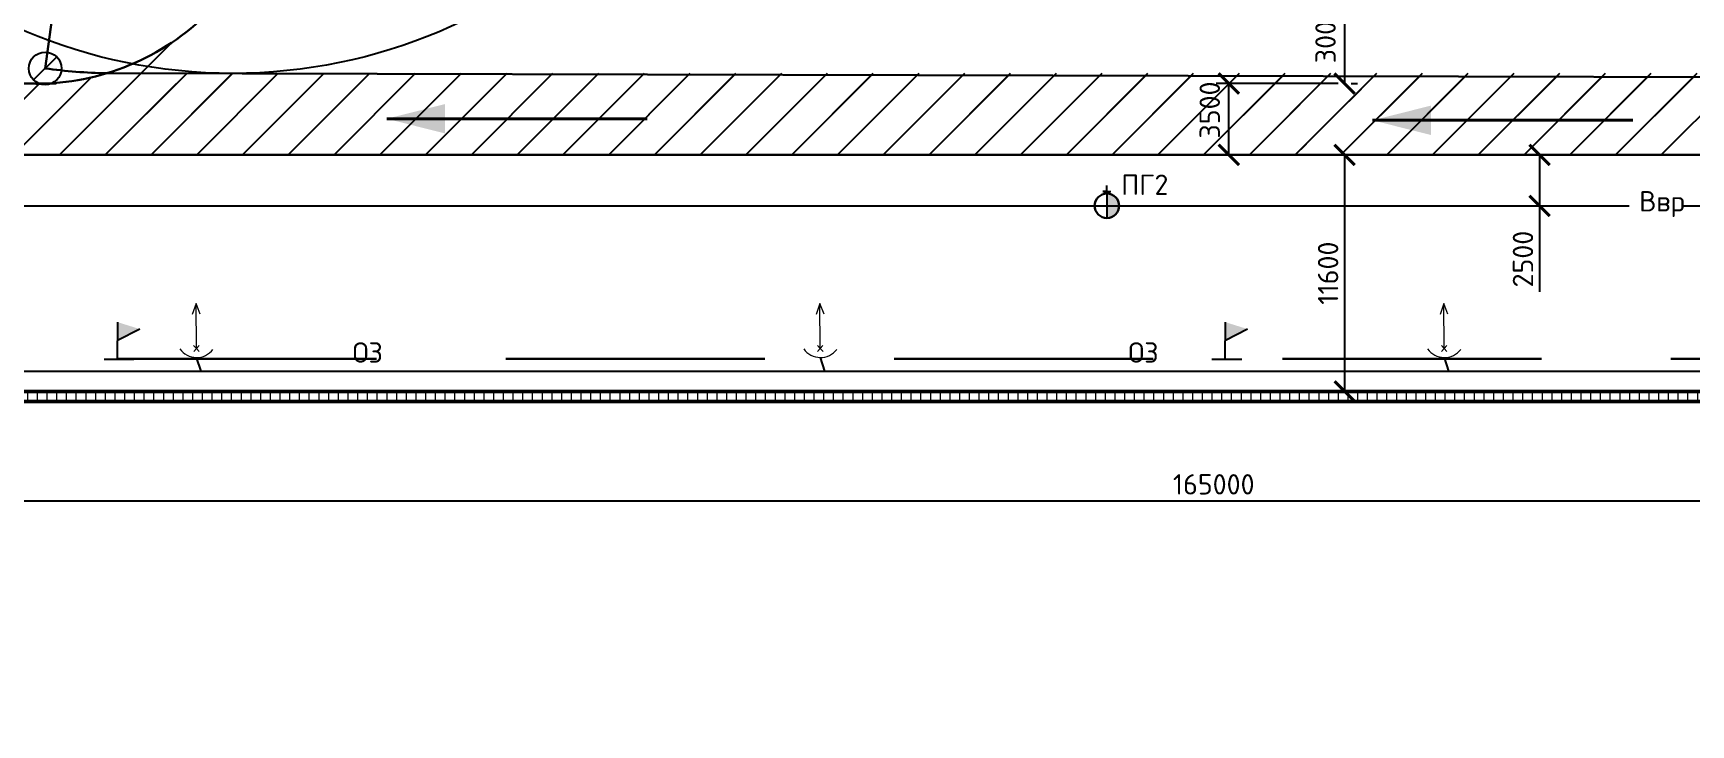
# Model space of a CAD drawing. Header units: millimetres. Extents: x -782 to 10910, y 3841 to 9763.
# Drawn here: x 1701 to 1863.6, y 7090.7 to 7158.5 of the extents above; entities that cross this region are included whole.
import ezdxf

# ---------------------------------------------------------------- set-up
doc = ezdxf.new("R2010")
doc.units = ezdxf.units.MM
doc.linetypes.add('штриховая2', pattern=[9.525, 6.35, -3.175])
for name, color, linetype, lineweight in [('!ОНенес!', 6, 'Continuous', 40), ('желтый', 2, 'Continuous', 30), ('красный', 1, 'Continuous', 30), ('Тонкая 0.3', 140, 'Continuous', 25)]:
    doc.layers.add(name, color=color, linetype=linetype, lineweight=lineweight)
doc.layers.add('1', color=7, linetype='Continuous')
doc.styles.add('2.5', font='isocpeur.ttf', dxfattribs={"height": 2})
doc.styles.add('Isocpeur', font='isocpeur.ttf')
doc.dimstyles.new('М500 стройгенп', dxfattribs={"dimtxt": 2, "dimasz": 2, "dimexe": 1.25, "dimexo": 0.625, "dimtad": 1, "dimlfac": 500, "dimtxsty": '2.5', "dimblk": 'ARCHTICK', "dimcen": 2.5, "dimadec": 0, "dimazin": 0, "dimtfac": 1, "dimtmove": 0, "dimatfit": 3, "dimfxl": 1, "dimarcsym": 0})
pattern_1 = [(45, (2298.1452, 2689.7768), (-2.245064, 2.245064), [])]

# ---------------------------------------------------------------- blocks, each defined once
blk = doc.blocks.new('_ArchTick')
at = {"color": 0, "linetype": 'ByBlock', "const_width": 0.15}
blk.add_lwpolyline([(-0.5, -0.5), (0.5, 0.5)], dxfattribs=at)
blk = doc.blocks.new('*D689')
at = {"color": 0, "lineweight": -2, "transparency": 16777216}
for p, q in [((1827.69, 7146.58), (1830.9, 7146.58)), ((1829.65, 7123.37), (1829.65, 7146.58)), ((1827.69, 7123.37), (1830.9, 7123.37))]:
    blk.add_line(p, q, dxfattribs=at)
at = {"layer": 'Defpoints', "color": 0, "lineweight": -3, "transparency": 16777216}
for p in [(1827.07, 7146.58), (1829.65, 7146.58), (1827.07, 7123.37)]:
    blk.add_point(p, dxfattribs=at)
at = {"color": 0, "lineweight": -2, "transparency": 16777216, "xscale": 2, "yscale": 2, "zscale": 2}
for p, rotation in [((1829.65, 7146.58), 90), ((1829.65, 7123.37), 270)]:
    blk.add_blockref('_ArchTick', p, dxfattribs=dict(at, rotation=rotation))
at = {"color": 0, "lineweight": 20, "transparency": 16777216, "insert": (1828.02, 7134.98), "char_height": 2, "attachment_point": 5, "rotation": 90, "style": '2.5'}
blk.add_mtext('11600', dxfattribs=at)
blk = doc.blocks.new('*D690')
at = {"color": 0, "lineweight": -2, "transparency": 16777216}
for p, q in [((1829.02, 7153.58), (1817.03, 7153.58)), ((1818.28, 7146.58), (1818.28, 7153.58)), ((1818.91, 7146.58), (1819.53, 7146.58))]:
    blk.add_line(p, q, dxfattribs=at)
at = {"layer": 'Defpoints', "color": 0, "lineweight": -3, "transparency": 16777216}
for p in [(1818.28, 7153.58), (1829.65, 7153.58), (1818.28, 7146.58)]:
    blk.add_point(p, dxfattribs=at)
at = {"color": 0, "lineweight": -2, "transparency": 16777216, "xscale": 2, "yscale": 2, "zscale": 2}
for p, rotation in [((1818.28, 7153.58), 90), ((1818.28, 7146.58), 270)]:
    blk.add_blockref('_ArchTick', p, dxfattribs=dict(at, rotation=rotation))
at = {"color": 0, "lineweight": 20, "transparency": 16777216, "insert": (1816.41, 7150.98), "char_height": 2, "attachment_point": 5, "rotation": 90, "style": '2.5'}
blk.add_mtext('3500', dxfattribs=at)
blk = doc.blocks.new('*D691')
at = {"color": 0, "lineweight": -2, "transparency": 16777216}
for p, q in [((1829.65, 7153.58), (1829.65, 7160.58)), ((1830.27, 7160.58), (1830.9, 7160.58)), ((1830.27, 7153.58), (1830.9, 7153.58))]:
    blk.add_line(p, q, dxfattribs=at)
at = {"layer": 'Defpoints', "color": 0, "lineweight": -3, "transparency": 16777216}
for p in [(1829.65, 7160.58), (1829.65, 7160.58), (1829.65, 7153.58)]:
    blk.add_point(p, dxfattribs=at)
at = {"color": 0, "lineweight": -2, "transparency": 16777216, "xscale": 2, "yscale": 2, "zscale": 2}
for p, rotation in [((1829.65, 7160.58), 90), ((1829.65, 7153.58), 270)]:
    blk.add_blockref('_ArchTick', p, dxfattribs=dict(at, rotation=rotation))
at = {"color": 0, "lineweight": 20, "transparency": 16777216, "insert": (1827.77, 7158.33), "char_height": 2, "attachment_point": 5, "rotation": 90, "style": '2.5'}
blk.add_mtext('3000', dxfattribs=at)
blk = doc.blocks.new('*D677')
at = {"color": 0, "lineweight": -2, "transparency": 16777216}
for p, q in [((1653.2, 7121.75), (1653.2, 7111.38)), ((1984.79, 7121.75), (1984.79, 7111.38)), ((1653.2, 7112.63), (1984.79, 7112.63))]:
    blk.add_line(p, q, dxfattribs=at)
at = {"layer": 'Defpoints', "color": 0, "lineweight": -3, "transparency": 16777216}
for p in [(1653.2, 7122.37), (1984.79, 7122.37), (1984.79, 7112.63)]:
    blk.add_point(p, dxfattribs=at)
at = {"color": 0, "lineweight": -2, "transparency": 16777216, "xscale": 2, "yscale": 2, "zscale": 2, "rotation": 180}
blk.add_blockref('_ArchTick', (1653.2, 7112.63), dxfattribs=at)
at = {"color": 0, "lineweight": -2, "transparency": 16777216, "xscale": 2, "yscale": 2, "zscale": 2}
blk.add_blockref('_ArchTick', (1984.79, 7112.63), dxfattribs=at)
at = {"color": 0, "lineweight": 20, "transparency": 16777216, "insert": (1816.8, 7114.26), "char_height": 2, "attachment_point": 5, "style": '2.5'}
blk.add_mtext('165000', dxfattribs=at)
blk = doc.blocks.new('*D727')
at = {"color": 0, "lineweight": -2, "transparency": 16777216}
for p, q in [((1848.77, 7146.58), (1848.77, 7141.58)), ((1849.39, 7146.58), (1850.02, 7146.58)), ((1848.77, 7141.58), (1848.77, 7133.13)), ((1849.39, 7141.58), (1850.02, 7141.58))]:
    blk.add_line(p, q, dxfattribs=at)
at = {"layer": 'Defpoints', "color": 0, "lineweight": -3, "transparency": 16777216}
for p in [(1848.76, 7146.58), (1848.77, 7146.58), (1848.76, 7141.58)]:
    blk.add_point(p, dxfattribs=at)
at = {"color": 0, "lineweight": -2, "transparency": 16777216, "xscale": 2, "yscale": 2, "zscale": 2}
for p, rotation in [((1848.77, 7146.58), 90), ((1848.77, 7141.58), 270)]:
    blk.add_blockref('_ArchTick', p, dxfattribs=dict(at, rotation=rotation))
at = {"color": 0, "lineweight": 25, "transparency": 16777216, "insert": (1847.14, 7136.36), "char_height": 2, "attachment_point": 5, "rotation": 90, "style": '2.5'}
blk.add_mtext('2500', dxfattribs=at)

msp = doc.modelspace()

# ---------------------------------------------------------------- hatches: boundary and pattern name
at = {"layer": '!ОНенес!', "lineweight": 40}
h = msp.add_hatch(color=7, dxfattribs=at)
h.paths.add_polyline_path([(1741.389691, 7148.687355), (1741.389691, 7150.127236), (1735.660219, 7150.127236)])
h.paths.add_polyline_path([(1741.389691, 7150.127236), (1741.389691, 7151.567117), (1735.660219, 7150.127236)])
h = msp.add_hatch(color=7, dxfattribs=at)
h.paths.add_polyline_path([(1838.10692, 7148.535528), (1838.10692, 7149.975409), (1832.377449, 7149.975409)])
h.paths.add_polyline_path([(1838.10692, 7149.975409), (1838.10692, 7151.41529), (1832.377449, 7149.975409)])
at = {"lineweight": 20}
h = msp.add_hatch(dxfattribs=at)
h.set_pattern_fill('ANSI31', color=256, scale=0.3, angle=45)
h.set_pattern_definition([(90, (-526.49585, 4063.574), (-0.9525, 2e-16), [])])
h.paths.add_polyline_path([(1984.791694, 7396.313074), (1983.791694, 7396.313074), (1653.199057, 7396.313074), (1654.199057, 7395.313074), (1983.791694, 7395.313074)])
h.paths.add_polyline_path([(1983.791694, 7123.37012), (1654.199057, 7123.37012), (1653.199057, 7122.37012), (1984.791694, 7122.37012)])
at = {"lineweight": 25}
h = msp.add_hatch(dxfattribs=at)
h.set_pattern_fill('ANSI31', color=256)
h.set_pattern_definition(pattern_1)
edge = h.paths.add_edge_path()
edge.add_arc((1680.035515, -202590.12318), 209743.70796, 89.99585776893, 90.00138075443)
edge.add_line((1674.980962, 7153.584719), (1674.023351, 7146.57996))
edge.add_arc((1684.654967, -4612.344538), 11758.929304, 89.9827313048, 90.051802913, ccw=False)
edge.add_line((1688.199057, 7146.584232), (1922.916814, 7146.584232))
edge.add_line((1922.916814, 7146.584232), (1922.916814, 7153.584232))
edge.add_line((1922.916814, 7153.584232), (1915.981292, 7153.584232))
edge.add_arc((1917.169619, 7177.554795), 24, 232.68186205, 267.16191735, ccw=False)
edge.add_line((1902.619855, 7158.468036), (1902.306404, 7156.169555))
edge.add_arc((1902.090208, 7154.584232), 1.599997, 0, 82.23429528, ccw=False)
edge.add_arc((1902.090208, 7154.584232), 1.599997, 196.57796664, 360, ccw=False)
edge.add_line((1900.556719, 7154.127721), (1708.212958, 7154.593583))
edge.add_arc((1701.228494, 7177.554795), 24, 273.8007549, 286.91899294, ccw=False)
edge.add_arc((1702.15572, 7155.063446), 1.599997, 250.21539618, 294.50607345, ccw=False)
edge.add_arc((1701.228494, 7177.554795), 24, 270, 270.92071473, ccw=False)
edge.add_line((1701.228494, 7153.554795), (1695.199057, 7153.584232))
h.paths.add_polyline_path([(1830.073851, 7147.681832), (1830.073851, 7154.281832), (1825.273851, 7154.281832), (1825.273851, 7147.681832)], flags=16)
h = msp.add_hatch(dxfattribs=at)
h.set_pattern_fill('ANSI31', color=256)
h.set_pattern_definition(pattern_1)
h.paths.add_polyline_path([(1922.916814, 7153.584232), (1915.981292, 7153.584232, -0.1515930964), (1902.619855, 7158.468036), (1902.306404, 7156.169555, -0.3750503394), (1903.690205, 7154.584232, -1), (1900.490211, 7154.584232), (1717.907903, 7154.584232, -1), (1714.707908, 7154.584232, -0.3749564439), (1716.091188, 7156.169484), (1715.777079, 7158.467137, -0.1642697528), (1701.228494, 7153.554795), (1695.199057, 7153.584232, -0.0729531305), (1688.306393, 7154.595296), (1689.401574, 7146.584232), (1922.916814, 7146.584232)])
h = msp.add_hatch(color=256, dxfattribs=at)
h.dxf.hatch_style = 1
h.paths.add_polyline_path([(1807.517413, 7141.584232, 0.4142135624), (1806.317415, 7142.78423), (1806.317415, 7140.384234, 0.4142135624)])
at = {"layer": 'Тонкая 0.3', "ltscale": 5}
for points in [[(1709.276907, 7130.166606), (1709.263179, 7128.375419), (1711.450328, 7129.488651)], [(1817.955475, 7130.166606), (1817.941747, 7128.375419), (1820.128897, 7129.488651)]]:
    msp.add_hatch(color=7, dxfattribs=at).paths.add_polyline_path(points)

# ---------------------------------------------------------------- linework, layer by layer
at = {"layer": '!ОНенес!', "color": 7, "lineweight": 40}
for p, q in [((1761.210589, 7150.127236), (1735.660219, 7150.127236)), ((1857.927818, 7149.975409), (1832.377449, 7149.975409))]:
    msp.add_line(p, q, dxfattribs=at)
at = {"lineweight": 30}
for p, q in [((1709.199057, 7206.584232), (1702.15572, 7155.063446)), ((1709.199057, 7206.584232), (1702.15572, 7155.063446)), ((1708.212958, 7154.593583), (1902.093392, 7154.123999)), ((1708.212958, 7154.593583), (1902.093392, 7154.123999)), ((1651.24421, 7153.584719), (1703.223054, 7153.584719)), ((1701.228494, 7153.554795), (1695.199057, 7153.584232)), ((1654.199057, 7146.584232), (1993.646883, 7146.584232))]:
    msp.add_line(p, q, dxfattribs=at)
at = {"lineweight": 25}
for p, q in [((1703.287089, 7156.194815), (1701.024352, 7153.932077)), ((1703.287089, 7156.194815), (1701.024352, 7153.932077)), ((1702.15572, 7155.063446), (1703.287089, 7156.194815)), ((1702.15572, 7155.063446), (1703.287089, 7156.194815)), ((1806.317415, 7142.984229), (1805.917415, 7142.984229)), ((1805.917415, 7142.984229), (1806.717414, 7142.984229)), ((1806.317415, 7142.78423), (1806.317415, 7143.584229)), ((1806.317415, 7142.78423), (1806.317415, 7140.384234))]:
    msp.add_line(p, q, dxfattribs=at)
at = {"color": 5, "lineweight": 25}
for p, q in [((1659.199057, 7141.584232), (1857.560801, 7141.584232)), ((1862.868598, 7141.584232), (1923.706407, 7141.584232))]:
    msp.add_line(p, q, dxfattribs=at)
at = {"linetype": 'штриховая2', "lineweight": 30, "ltscale": 4}
msp.add_line((1709.249451, 7126.584232), (1909.199057, 7126.584232), dxfattribs=at)
at = {"color": 1, "lineweight": 25}
for p, q in [((1716.97822, 7126.704822), (1717.421162, 7125.370117)), ((1778.187484, 7126.704822), (1778.630426, 7125.370117)), ((1839.396749, 7126.704822), (1839.839691, 7125.370117)), ((1683.752111, 7125.370117), (1934.890837, 7125.370117))]:
    msp.add_line(p, q, dxfattribs=at)
at = {"color": 240, "lineweight": 20, "true_color": 0xed1f24}
msp.add_line((1683.752111, 7125.370117), (1716.211897, 7125.370117), dxfattribs=at)
at = {"lineweight": 50}
msp.add_line((1984.791694, 7122.37012), (1653.199057, 7122.37012), dxfattribs=at)
msp.add_lwpolyline([(1983.791694, 7146.584232), (1983.791694, 7123.37012), (1654.199057, 7123.37012), (1654.203819, 7146.584026)], dxfattribs=at)
at = {"lineweight": -3}
msp.add_circle((1720.55414, 7206.584232), 52.006276, dxfattribs=at)
at = {"lineweight": 25}
msp.add_circle((1702.15572, 7155.063446), 1.599997, dxfattribs=at)
msp.add_circle((1702.15572, 7155.063446), 1.599997, dxfattribs=at)
at = {"lineweight": 30}
for centre, radius, start, end in [((1701.228494, 7177.554795), 24, 270, 315), ((1709.199057, 7206.584232), 52, 262.21542913, 268.9134104), ((1709.199057, 7206.584232), 52, 262.21542913, 268.9134104)]:
    msp.add_arc(centre, radius, start, end, dxfattribs=at)
at = {"layer": 'желтый', "color": 5}
msp.add_circle((1806.317415, 7141.584232), 1.199998, dxfattribs=at)
at = {"layer": 'красный', "color": 1, "lineweight": 20}
for p, q in [((1716.954879, 7131.991665), (1716.588956, 7130.93271)), ((1717.366294, 7130.938995), (1716.954879, 7131.991665)), ((1716.990536, 7127.581816), (1716.954879, 7131.991665)), ((1778.164144, 7131.991665), (1777.79822, 7130.93271)), ((1778.575559, 7130.938995), (1778.164144, 7131.991665)), ((1778.199801, 7127.581816), (1778.164144, 7131.991665)), ((1839.373408, 7131.991665), (1839.007485, 7130.93271)), ((1839.784823, 7130.938995), (1839.373408, 7131.991665)), ((1839.409065, 7127.581816), (1839.373408, 7131.991665)), ((1716.990536, 7127.581816), (1716.722147, 7127.875663)), ((1716.990536, 7127.581816), (1716.726934, 7127.283668)), ((1716.990536, 7127.581816), (1717.254139, 7127.879965)), ((1716.990536, 7127.581816), (1717.258926, 7127.287969)), ((1778.199801, 7127.581816), (1777.931411, 7127.875663)), ((1778.199801, 7127.581816), (1777.936198, 7127.283668)), ((1778.199801, 7127.581816), (1778.463404, 7127.879965)), ((1778.199801, 7127.581816), (1778.46819, 7127.287969)), ((1839.409065, 7127.581816), (1839.140676, 7127.875663)), ((1839.409065, 7127.581816), (1839.145463, 7127.283668)), ((1839.409065, 7127.581816), (1839.672668, 7127.879965)), ((1839.409065, 7127.581816), (1839.677455, 7127.287969))]:
    msp.add_line(p, q, dxfattribs=at)
for centre in [(1717.018112, 7128.723496), (1778.227377, 7128.723496), (1839.436642, 7128.723496)]:
    msp.add_arc(centre, 2.019068, 215.27436237, 322.46138317, dxfattribs=at)
at = {"layer": 'Тонкая 0.3', "color": 7, "ltscale": 5}
for p, q in [((1709.249451, 7126.584232), (1709.276907, 7130.166606)), ((1817.928019, 7126.584232), (1817.955475, 7130.166606)), ((1711.450328, 7129.488651), (1709.263179, 7128.375419)), ((1820.128897, 7129.488651), (1817.941747, 7128.375419)), ((1707.931655, 7126.554129), (1710.866592, 7126.531636)), ((1816.610224, 7126.554129), (1819.54516, 7126.531636))]:
    msp.add_line(p, q, dxfattribs=at)

# ---------------------------------------------------------------- texts
at = {"lineweight": 40, "insert": (1810.038279, 7143.656278), "char_height": 2, "width": 15.99997333, "attachment_point": 5, "style": 'Isocpeur'}
msp.add_mtext('ПГ2', dxfattribs=at)
at = {"layer": '1', "char_height": 2, "width": 335.51997649, "attachment_point": 1, "style": 'Isocpeur'}
for s, insert in [('\\A1;Ввр', (1858.543273, 7143.031098)), ('ОЗ', (1732.318085, 7128.195781)), ('ОЗ', (1808.419488, 7128.195781))]:
    msp.add_mtext(s, dxfattribs=dict(at, insert=insert))

# ---------------------------------------------------------------- dimensions: what is measured, and where the dimension line sits
at = {"lineweight": 20}
dim = msp.add_linear_dim(base=(1829.648851, 7160.584232), p1=(1829.648851, 7153.584232), p2=(1829.648851, 7160.584232), angle=90, text='3000', dimstyle='М500 стройгенп', override={"dimtmove": 2}, dxfattribs=at)
dim.commit()
dim.dimension.update_dxf_attribs({"geometry": '*D691', "text_midpoint": (1827.773851, 7158.330334), "dimtype": 160})
dim = msp.add_linear_dim(base=(1818.28334, 7153.584232), p1=(1818.28334, 7146.584232), p2=(1829.648851, 7153.584232), angle=90, dimstyle='М500 стройгенп', override={"dimtmove": 2}, dxfattribs=at)
dim.commit()
dim.dimension.update_dxf_attribs({"geometry": '*D690', "text_midpoint": (1816.40834, 7150.981832), "dimtype": 160})
dim = msp.add_linear_dim(base=(1829.648851, 7146.584232), p1=(1827.069518, 7123.37012), p2=(1827.069518, 7146.584232), angle=90, text='11600', dimstyle='М500 стройгенп', dxfattribs=at)
dim.commit()
dim.dimension.update_dxf_attribs({"geometry": '*D689', "text_midpoint": (1828.023851, 7134.977176)})
at = {"lineweight": 25}
dim = msp.add_linear_dim(base=(1848.769262, 7146.584232), p1=(1848.761363, 7141.584232), p2=(1848.761363, 7146.584232), angle=90, dimstyle='М500 стройгенп', dxfattribs=at)
dim.commit()
dim.dimension.update_dxf_attribs({"geometry": '*D727', "text_midpoint": (1848.769262, 7136.359232), "dimtype": 160})
at = {"lineweight": 20}
dim = msp.add_linear_dim(base=(1984.791694, 7112.634258), p1=(1653.199057, 7122.37012), p2=(1984.791694, 7122.37012), text='165000', dimstyle='М500 стройгенп', dxfattribs=at)
dim.commit()
dim.dimension.update_dxf_attribs({"geometry": '*D677', "text_midpoint": (1816.802558, 7112.634258), "dimtype": 160})

doc.saveas('drawing.dxf')
